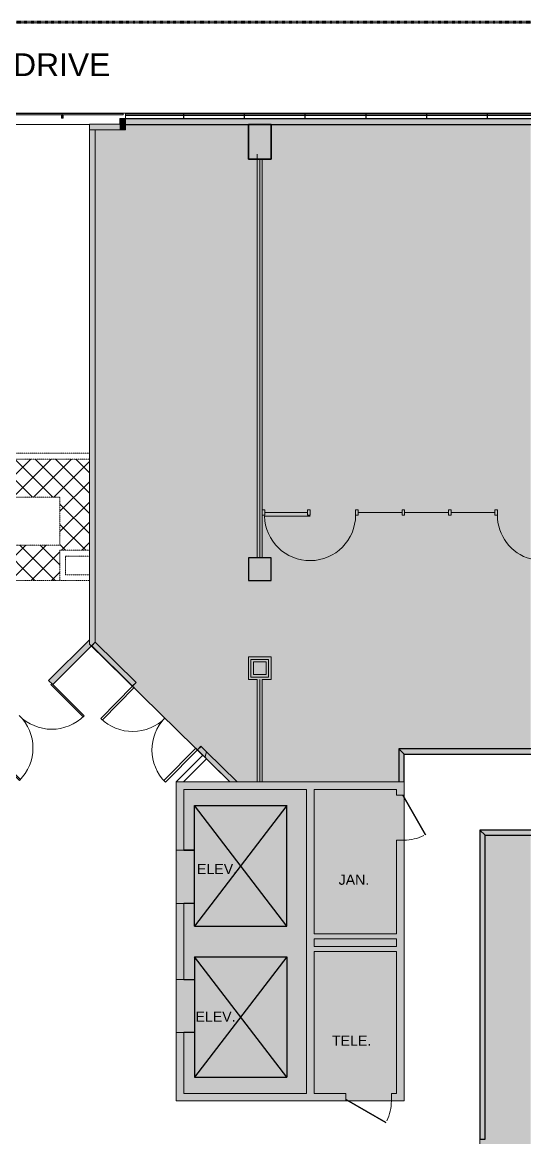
# Model space of a CAD drawing. Header units: inches. Extents: x 624 to 3494, y -709 to 770.
# Drawn here: x 3092 to 3494, y -113 to 768 of the extents above; entities that cross this region are included whole.
import ezdxf

# ---------------------------------------------------------------- set-up
doc = ezdxf.new("R2010")
doc.units = ezdxf.units.IN
doc.header["$MEASUREMENT"] = 0
for name, pattern in [('Demolished', [0.1875, 0.125, -0.0625]), ('IMPORT-bb$0$HIDDEN _2_', [0.09375, 0.0625, -0.03125]), ('IMPORT-dp$0$04', [0.5, 0.5, 0, 0, 0])]:
    doc.linetypes.add(name, pattern=pattern)
for name, color, linetype, lineweight in [('A-COLS', 52, 'Continuous', 13), ('A-DETL-GENF', 92, 'Continuous', 9), ('A-DETL-THIN', 151, 'Continuous', 9), ('A-DOOR', 31, 'Demolished', 9), ('A-GLAZ-CURT', 52, 'Continuous', 13), ('A-GLAZ-CWMG', 51, 'Continuous', 13), ('A-WALL', 113, 'Continuous', 13), ('A-WALL-PATT', 111, 'Continuous', 13), ('bb$0$A-0-DOOR-S', 7, 'Continuous', 9), ('bb$0$A-BBASE', 250, 'Continuous', 30), ('dp$0$A-0-DOOR-S', 7, 'Continuous', 9), ('dp$0$A-Door-exst', 7, 'Continuous', 9), ('dp$0$A-N-GLAS', 7, 'Continuous', 9), ('dp$0$A-N-MULL', 7, 'Continuous', 9), ('dp$0$A-Wall', 250, 'Continuous', 30), ('dp$0$A-WALL-CL04', 7, 'IMPORT-dp$0$04', 9), ('dp$0$A-WALL-EXST', 7, 'Continuous', 9), ('dp$0$A-Wall-Patt', 7, 'Continuous', 9), ('G-ANNO-TEXT', 231, 'Continuous', 9), ('Q-CASE', 31, 'Demolished', 9)]:
    doc.layers.add(name, color=color, linetype=linetype, lineweight=lineweight)
doc.styles.add('Arial', font='arial.ttf', dxfattribs={"height": 8.0064})
doc.styles.add('Swis721 Lt BT_1', font='swissl.ttf', dxfattribs={"height": 18})

# ---------------------------------------------------------------- blocks, each defined once
blk = doc.blocks.new('1951 Kidwell_Linked_dwg_bb$0$CS_SNG30-7240415-5TH FLOOR DEMOLITION')
at = {"layer": 'bb$0$A-0-DOOR-S'}
blk.add_arc((596, -84), 36, 334.23067, 0, dxfattribs=at)
at = {"layer": 'bb$0$A-BBASE'}
for p, q in [((596.56, -83.03), (627.74, -101.03)), ((627.74, -101.03), (596.56, -83.03))]:
    blk.add_line(p, q, dxfattribs=at)
blk = doc.blocks.new('1951 Kidwell_Linked_dwg_bb$0$CS_SNG30-7240417-5TH FLOOR DEMOLITION')
at = {"layer": 'bb$0$A-0-DOOR-S'}
blk.add_arc((642, 158), 36, 270, 295.76933, dxfattribs=at)
at = {"layer": 'bb$0$A-BBASE'}
for p, q in [((641.03, 157.44), (659.03, 126.26)), ((659.03, 126.26), (641.03, 157.44))]:
    blk.add_line(p, q, dxfattribs=at)
blk = doc.blocks.new('1951 Kidwell_Linked_dwg_bb-7240425-5TH FLOOR DEMOLITION')
at = {"layer": 'bb$0$A-BBASE'}
for points in [[(537, 660), (537, 687.25), (519, 687.25), (519, 660)], [(537, 327), (537, 345), (519, 345), (519, 327)]]:
    blk.add_hatch(color=256, dxfattribs=at).paths.add_polyline_path(points, flags=0)
at = {"layer": 'bb$0$A-BBASE', "color": 10, "linetype": 'IMPORT-bb$0$HIDDEN _2_', "lineweight": 70}
blk.add_line((-62, 768), (742.08, 768), dxfattribs=at)
at = {"layer": 'bb$0$A-BBASE'}
for p, q in [((742.08, 696), (422, 696)), ((422, 694.75), (742.08, 694.75)), ((422, 692), (742.08, 692)), ((422, 687.25), (742.08, 687.25)), ((468, 692), (468, 696)), ((516, 692), (516, 696)), ((537, 687.25), (519, 687.25)), ((519, 687.25), (519, 660)), ((537, 660), (537, 687.25)), ((564, 692), (564, 696)), ((612, 692), (612, 696)), ((660, 692), (660, 696)), ((708, 692), (708, 696)), ((519, 660), (537, 660)), ((537, 345), (519, 345)), ((519, 345), (519, 327)), ((537, 327), (537, 345)), ((519, 327), (537, 327)), ((476.38, 114), (468, 114)), ((476.38, 72), (468, 72)), ((549.42, 29.82), (476.38, -65.3)), ((468, 12), (476.38, 12)), ((476.38, -30), (468, -30))]:
    blk.add_line(p, q, dxfattribs=at)
at = {"layer": 'bb$0$A-BBASE', "flags": 128}
for points in [[(537, 687.25), (537, 660), (519, 660), (519, 687.25)], [(549.42, 54.18), (549.42, 149.3), (476.38, 54.18), (476.38, 149.3)], [(476.38, 54.18), (549.42, 54.18), (476.38, 149.3), (549.42, 149.3)], [(476.38, 29.82), (549.42, 29.82), (549.42, -65.3), (476.38, 29.82), (476.38, -65.3), (549.42, -65.3)]]:
    blk.add_lwpolyline(points, dxfattribs=at)
blk.add_lwpolyline([(537, 327), (537, 345), (519, 345), (519, 327)], close=True, dxfattribs=at)
for name in ['1951 Kidwell_Linked_dwg_bb$0$CS_SNG30-7240417-5TH FLOOR DEMOLITION', '1951 Kidwell_Linked_dwg_bb$0$CS_SNG30-7240415-5TH FLOOR DEMOLITION']:
    blk.add_blockref(name, (0, 0))
at = {"layer": 'bb$0$A-BBASE', "color": 7, "char_height": 8.006, "attachment_point": 2, "line_spacing_factor": 0.941778, "style": 'Arial'}
for s, insert, width in [('ELEV.', (494.25, 103.28), 37.9344), ('JAN.', (602.42, 94.73), 28.9164), ('ELEV.', (493.02, -13.42), 37.9344), ('TELE.', (600.62, -32.34), 37.1502)]:
    blk.add_mtext(s, dxfattribs=dict(at, insert=insert, width=width))
blk = doc.blocks.new('1951 Kidwell_Linked_dwg_dp$0$CS_SG180-7240435-5TH FLOOR DEMOLITION')
at = {"layer": 'dp$0$A-0-DOOR-S'}
blk.add_arc((567.69, 378.78), 36.01, 181.3504, 359.99241, dxfattribs=at)
at = {"layer": 'dp$0$A-Door-exst'}
for p, q in [((567.69, 377.93), (531.69, 377.93)), ((531.69, 377.93), (567.69, 377.93))]:
    blk.add_line(p, q, dxfattribs=at)
blk = doc.blocks.new('1951 Kidwell_Linked_dwg_dp$0$CS_SG180-7240436-5TH FLOOR DEMOLITION')
at = {"layer": 'dp$0$A-0-DOOR-S'}
blk.add_arc((751.73, 378.78), 36.01, 180.00759, 254.43275, dxfattribs=at)
blk = doc.blocks.new('1951 Kidwell_Linked_dwg_bb$0$CS_SNG30-7240445-5TH FLOOR DEMOLITION')
at = {"layer": 'bb$0$A-0-DOOR-S'}
blk.add_arc((596, -84), 36, 334.23067, 0, dxfattribs=at)
at = {"layer": 'bb$0$A-BBASE'}
for p, q in [((596.56, -83.03), (627.74, -101.03)), ((627.74, -101.03), (596.56, -83.03))]:
    blk.add_line(p, q, dxfattribs=at)
blk = doc.blocks.new('1951 Kidwell_Linked_dwg_bb$0$CS_SNG30-7240447-5TH FLOOR DEMOLITION')
at = {"layer": 'bb$0$A-0-DOOR-S'}
blk.add_arc((642, 158), 36, 270, 295.76933, dxfattribs=at)
at = {"layer": 'bb$0$A-BBASE'}
for p, q in [((641.03, 157.44), (659.03, 126.26)), ((659.03, 126.26), (641.03, 157.44))]:
    blk.add_line(p, q, dxfattribs=at)
blk = doc.blocks.new('1951 Kidwell_Linked_dwg-6963106-5TH FLOOR DEMOLITION')
at = {"layer": 'bb$0$A-BBASE'}
for points in [[(537, 660), (537, 687.25), (519, 687.25), (519, 660)], [(537, 327), (537, 345), (519, 345), (519, 327)]]:
    blk.add_hatch(color=256, dxfattribs=at).paths.add_polyline_path(points, flags=0)
at = {"layer": 'bb$0$A-BBASE', "color": 10, "linetype": 'IMPORT-bb$0$HIDDEN _2_', "lineweight": 70}
blk.add_line((-62, 768), (742.08, 768), dxfattribs=at)
at = {"layer": 'bb$0$A-BBASE'}
for p, q in [((422, 696), (742.08, 696)), ((422, 694.75), (742.08, 694.75)), ((422, 692), (742.08, 692)), ((422, 687.25), (742.08, 687.25)), ((468, 692), (468, 696)), ((516, 692), (516, 696)), ((537, 687.25), (519, 687.25)), ((519, 687.25), (519, 660)), ((537, 660), (537, 687.25)), ((564, 692), (564, 696)), ((612, 692), (612, 696)), ((660, 692), (660, 696)), ((708, 692), (708, 696)), ((519, 660), (537, 660)), ((537, 345), (519, 345)), ((519, 345), (519, 327)), ((537, 327), (537, 345)), ((519, 327), (537, 327)), ((468, 114), (476.38, 114)), ((476.38, 72), (468, 72)), ((549.42, 29.82), (476.38, -65.3)), ((468, 12), (476.38, 12)), ((476.38, -30), (468, -30))]:
    blk.add_line(p, q, dxfattribs=at)
at = {"layer": 'bb$0$A-BBASE', "flags": 128}
for points in [[(537, 687.25), (537, 660), (519, 660), (519, 687.25)], [(476.38, 54.18), (549.42, 54.18), (549.42, 149.3), (476.38, 54.18), (476.38, 149.3)], [(549.42, 54.18), (476.38, 149.3), (549.42, 149.3)], [(476.38, 29.82), (549.42, 29.82), (549.42, -65.3), (476.38, 29.82), (476.38, -65.3), (549.42, -65.3)]]:
    blk.add_lwpolyline(points, dxfattribs=at)
blk.add_lwpolyline([(537, 327), (537, 345), (519, 345), (519, 327)], close=True, dxfattribs=at)
at = {"layer": 'dp$0$A-Door-exst', "flags": 128}
for points in [[(427.56, 243.69), (428.81, 242.46), (403.63, 216.9), (402.38, 218.13)], [(430.37, 246.54), (430.28, 246.63), (427.47, 243.78), (427.56, 243.69)], [(478.67, 193.33), (477.42, 194.56), (452.25, 169.01), (453.49, 167.78)], [(481.48, 196.18), (481.57, 196.09), (478.76, 193.25), (478.67, 193.33)]]:
    blk.add_lwpolyline(points, close=True, dxfattribs=at)
at = {"layer": 'dp$0$A-Door-exst'}
for centre, start, end in [((427.56, 243.69), 225.42663, 315.42663), ((478.67, 193.33), 135.42663, 225.42663)]:
    blk.add_arc(centre, 35.88, start, end, dxfattribs=at)
at = {"layer": 'dp$0$A-N-GLAS'}
for p, q in [((532.01, 380.78), (565.69, 380.78)), ((605.69, 380.78), (640.43, 380.78)), ((642.43, 380.78), (677.18, 380.78)), ((679.18, 380.78), (713.72, 380.78))]:
    blk.add_line(p, q, dxfattribs=at)
at = {"layer": 'dp$0$A-N-MULL', "flags": 128}
for points in [[(530.01, 382.78), (532.01, 382.78), (532.01, 378.78), (530.01, 378.78)], [(565.69, 382.78), (567.69, 382.78), (567.69, 378.78), (565.69, 378.78)], [(603.69, 382.78), (605.69, 382.78), (605.69, 378.78), (603.69, 378.78)], [(640.43, 382.78), (642.43, 382.78), (642.43, 378.78), (640.43, 378.78)], [(677.18, 382.78), (679.18, 382.78), (679.18, 378.78), (677.18, 378.78)], [(713.72, 382.78), (715.72, 382.78), (715.72, 378.78), (713.72, 378.78)]]:
    blk.add_lwpolyline(points, close=True, dxfattribs=at)
at = {"layer": 'dp$0$A-Wall'}
for p, q in [((483.03, 189.03), (462, 168)), ((467.66, 168), (485.86, 186.21)), ((742.08, 130), (702, 130))]:
    blk.add_line(p, q, dxfattribs=at)
at = {"layer": 'dp$0$A-Wall', "flags": 128}
for points in [[(742.08, 194), (638, 194), (638, 168)], [(642, 168), (642, 190), (742.08, 190)], [(702, 130), (702, -114.13), (706, -114.13), (706, 126), (742.08, 126)]]:
    blk.add_lwpolyline(points, dxfattribs=at)
at = {"layer": 'dp$0$A-WALL-CL04'}
for p, q in [((528.01, 659.78), (528.01, 344.78)), ((528.01, 344.78), (528.01, 659.78)), ((535.01, 264.78), (521.01, 264.78)), ((535.01, 264.78), (521.01, 264.78)), ((521.01, 264.78), (521.01, 250.78)), ((521.01, 264.78), (521.01, 250.78)), ((535.01, 250.78), (535.01, 264.78)), ((535.01, 264.78), (535.01, 250.78)), ((535.01, 250.78), (521.01, 250.78)), ((535.01, 250.78), (521.01, 250.78)), ((528.01, 168), (528.01, 248.78)), ((528.01, 248.78), (528.01, 168))]:
    blk.add_line(p, q, dxfattribs=at)
at = {"layer": 'dp$0$A-WALL-EXST'}
for p, q in [((526.01, 663.78), (526.01, 344.78)), ((526.01, 344.78), (526.01, 663.78)), ((530.01, 659.78), (530.01, 344.78)), ((530.01, 344.78), (530.01, 659.78)), ((537.01, 266.78), (519.01, 266.78)), ((537.01, 266.78), (519.01, 266.78)), ((519.01, 266.78), (519.01, 248.78)), ((519.01, 266.78), (519.01, 248.78)), ((537.01, 248.78), (537.01, 266.78)), ((537.01, 248.78), (537.01, 266.78)), ((533.01, 262.78), (523.01, 262.78)), ((533.01, 262.78), (523.01, 262.78)), ((523.01, 262.78), (523.01, 252.78)), ((523.01, 262.78), (523.01, 252.78)), ((533.01, 252.78), (533.01, 262.78)), ((533.01, 262.78), (533.01, 252.78)), ((526.01, 248.78), (519.01, 248.78)), ((526.01, 248.78), (519.01, 248.78)), ((533.01, 252.78), (523.01, 252.78)), ((533.01, 252.78), (523.01, 252.78)), ((526.01, 168), (526.01, 248.78)), ((526.01, 248.78), (526.01, 168)), ((537.01, 248.78), (530.01, 248.78)), ((530.01, 248.78), (530.01, 168)), ((530.01, 248.78), (537.01, 248.78)), ((530.01, 248.78), (530.01, 168)), ((483.03, 189.03), (462, 168))]:
    blk.add_line(p, q, dxfattribs=at)
at = {"layer": 'dp$0$A-WALL-EXST', "flags": 128}
blk.add_lwpolyline([(398, 278.43), (395.19, 275.58), (427.56, 243.69), (430.37, 246.54)], close=True, dxfattribs=at)
for points in [[(510.08, 168), (485.84, 191.88), (481.48, 196.18), (478.67, 193.33), (483.03, 189.03), (485.86, 186.21)], [(467.66, 168), (485.88, 186.23), (504.38, 168)]]:
    blk.add_lwpolyline(points, dxfattribs=at)
at = {"layer": 'dp$0$A-Wall-Patt'}
for p, q in [((395.19, 275.58), (398, 278.43)), ((430.37, 246.54), (427.56, 243.69))]:
    blk.add_line(p, q, dxfattribs=at)
at = {"layer": 'dp$0$A-Wall-Patt', "flags": 128}
for points in [[(478.67, 193.33), (479.02, 193.68), (481.48, 196.18)], [(485.88, 186.23), (484.8, 187.98), (485.84, 191.88), (484.8, 187.98), (483.03, 189.03), (485.86, 186.21), (484.8, 187.98), (483.03, 189.03)]]:
    blk.add_lwpolyline(points, dxfattribs=at)
for points in [[(642, 190), (638, 194)], [(702, 130), (706, 126)]]:
    blk.add_lwpolyline(points, close=True, dxfattribs=at)
for name in ['1951 Kidwell_Linked_dwg_bb-7240425-5TH FLOOR DEMOLITION', '1951 Kidwell_Linked_dwg_dp$0$CS_SG180-7240435-5TH FLOOR DEMOLITION', '1951 Kidwell_Linked_dwg_dp$0$CS_SG180-7240436-5TH FLOOR DEMOLITION', '1951 Kidwell_Linked_dwg_bb$0$CS_SNG30-7240447-5TH FLOOR DEMOLITION', '1951 Kidwell_Linked_dwg_bb$0$CS_SNG30-7240445-5TH FLOOR DEMOLITION']:
    blk.add_blockref(name, (0, 0))
at = {"layer": 'bb$0$A-BBASE', "color": 7, "char_height": 8.006, "attachment_point": 2, "line_spacing_factor": 0.941778, "style": 'Arial'}
for s, insert, width in [('ELEV.', (494.25, 103.28), 37.9344), ('JAN.', (602.42, 94.73), 28.9164), ('ELEV.', (493.02, -13.42), 37.9344), ('TELE.', (600.62, -32.34), 37.1502)]:
    blk.add_mtext(s, dxfattribs=dict(at, insert=insert, width=width))
blk = doc.blocks.new('Door - Glass Double - Full Rail - Short Pull-7298233-5TH FLOOR DEMOLITION')
at = {"layer": 'A-DOOR', "color": 8, "linetype": 'Continuous', "lineweight": 20}
for p, q in [((-36, 37.26), (-35, 37.26)), ((-36, 2.31), (-36, 37.26)), ((-35, 37.26), (-35, 1.26)), ((35, 37.26), (35, 1.26)), ((36, 37.26), (35, 37.26)), ((36, 2.31), (36, 37.26)), ((-35, 1.26), (-36, 1.26)), ((35, 1.26), (36, 1.26))]:
    blk.add_line(p, q, dxfattribs=at)
at = {"layer": 'A-DOOR', "linetype": 'Continuous'}
for centre, start, end in [((-36, 1.26), 359.5, 90), ((36, 1.26), 90, 180.5)]:
    blk.add_arc(centre, 36, start, end, dxfattribs=at)
blk = doc.blocks.new('Casework 4 - Casework 1-6962885-5TH FLOOR DEMOLITION')
at = {"layer": 'Q-CASE'}
h = blk.add_hatch(dxfattribs=at)
h.set_pattern_fill('FP_2', style=0, pattern_type=2)
h.set_pattern_definition([(45, (0, 0), (-8.01223, 8.01223), []), (135, (0, 0), (-8.01223, -8.01223), [])])
h.paths.add_polyline_path([(370, 327), (370, 351), (393.375, 351), (393.375, 423), (273, 423), (273, 393), (370, 393), (370, 355), (273, 355), (273, 327)], flags=0)
at = {"layer": 'Q-CASE', "color": 7}
for p, q in [((273, 393), (370, 393)), ((370, 393), (370, 355)), ((370, 355), (273, 355)), ((273, 355), (273, 345)), ((273, 327), (370, 327))]:
    blk.add_line(p, q, dxfattribs=at)
blk = doc.blocks.new('System Panel - Glazed-7347563-5TH FLOOR DEMOLITION')
at = {"layer": 'A-GLAZ-CURT', "lineweight": 9}
blk.add_hatch(color=7, dxfattribs=at).paths.add_polyline_path([(-24, 0.75), (24, 0.75), (24, 1.75), (-24, 1.75), (-24, 1.59)], flags=0)
at = {"layer": 'A-GLAZ-CURT', "color": 8, "lineweight": 20}
for p, q in [((24, 1.75), (-24, 1.75)), ((-24, 1.75), (-24, 0.75)), ((-24, 0.75), (24, 0.75)), ((24, 0.75), (24, 1.75))]:
    blk.add_line(p, q, dxfattribs=at)
blk = doc.blocks.new('System Panel - Glazed-7354887-5TH FLOOR DEMOLITION')
at = {"layer": 'A-GLAZ-CURT', "lineweight": 9}
blk.add_hatch(color=7, dxfattribs=at).paths.add_polyline_path([(21.39, 0.75), (24.01, 0.75), (24.01, 1.75), (-24.01, 1.75), (-24.01, 0.75), (2.01, 0.75)], flags=0)
at = {"layer": 'A-GLAZ-CURT', "color": 8, "lineweight": 20}
for p, q in [((24.01, 1.75), (-24.01, 1.75)), ((-24.01, 1.75), (-24.01, 0.75)), ((-24.01, 0.75), (24.01, 0.75)), ((24.01, 0.75), (24.01, 1.75))]:
    blk.add_line(p, q, dxfattribs=at)
blk = doc.blocks.new('Rectangular Mullion - 1_5_ x 2_5_ rectangular-7354297-5TH FLOOR DEMOLITION')
at = {"layer": 'A-GLAZ-CWMG', "lineweight": 9}
blk.add_hatch(color=7, dxfattribs=at).paths.add_polyline_path([(0, 1.75), (0.75, 1.75), (0.75, -0.75), (-0.75, -0.75), (-0.75, 1.75)], flags=0)
at = {"layer": 'A-GLAZ-CWMG', "color": 8, "lineweight": 20}
for p, q in [((-0.75, 1.75), (0.75, 1.75)), ((-0.75, -0.75), (-0.75, 1.75)), ((0.75, 1.75), (0.75, -0.75)), ((0.75, -0.75), (-0.75, -0.75))]:
    blk.add_line(p, q, dxfattribs=at)

msp = doc.modelspace()

# ---------------------------------------------------------------- hatches: boundary and pattern name
at = {"layer": 'A-COLS', "lineweight": 9}
h = msp.add_hatch(color=7, dxfattribs=at)
h.paths.add_polyline_path([(3147.91, -709), (3147.91, -438.89), (3099.25, -390.23), (3095, -394.47), (3143.41, -442.87), (3143.41, -698.14), (2802.52, -357.25), (3057.79, -357.25), (3069.55, -369.01), (3073.79, -364.77), (3070.96, -361.94), (3095.91, -337), (3095.91, -202), (3089.91, -202), (3089.91, -212), (3069.91, -212), (3069.91, -351.25), (2925.91, -351.25), (2925.91, -186), (3020.41, -186), (3020.41, -162), (3089.91, -162), (3089.91, -166), (3095.91, -166), (3095.91, -156), (2901.91, -156), (2901.91, -351.25), (2798.91, -351.25), (2798.91, -360), (3004.82, -565.91)], flags=0)
h.paths.add_polyline_path([(3221.27, -365.52), (3229.54, -357.25), (3493.99, -357.25), (3493.99, -351.25), (3393.91, -351.25), (3393.91, -156), (3199.91, -156), (3199.91, -166), (3205.91, -166), (3205.91, -162), (3268.91, -162), (3268.91, -186), (3369.91, -186), (3369.91, -351.25), (3225.91, -351.25), (3225.91, -208), (3205.91, -208), (3205.91, -202), (3199.91, -202), (3199.91, -344.16), (3218.83, -363.09)], flags=0)
h.paths.add_polyline_path([(3373.91, -351.25), (3373.91, -182), (3272.91, -182), (3272.91, -162), (3387.91, -162), (3387.91, -351.25)], flags=0)
h.paths.add_polyline_path([(3221.91, -351.25), (3215.48, -351.25), (3205.91, -341.68), (3205.91, -212), (3221.91, -212), (3221.91, -337.61)], flags=0)
h.paths.add_polyline_path([(2921.91, -351.25), (2907.91, -351.25), (2907.91, -162), (2981.91, -162), (2981.91, -182), (2921.91, -182), (2921.91, -351.07)], flags=0)
h.paths.add_polyline_path([(3073.91, -350.51), (3073.91, -216), (3089.91, -216), (3089.91, -334.51), (3086.81, -337.61)], flags=0)
h.paths.add_polyline_path([(3016.41, -182), (2985.91, -182), (2985.91, -162), (3016.41, -162)], flags=0)
h.paths.add_polyline_path([(3383.91, -84), (3393.91, -84), (3393.91, 122), (3387.91, 122), (3387.91, 48), (3322.91, 48), (3322.91, 162), (3387.91, 162), (3387.91, 157.44), (3393.91, 157.44), (3393.91, 168), (3213.91, 168), (3213.91, 114), (3219.91, 114), (3219.91, 162), (3316.91, 162), (3316.91, -78), (3219.91, -78), (3219.91, -30), (3213.91, -30), (3213.91, -84), (3347.91, -84), (3347.91, -78), (3322.91, -78), (3322.91, 34), (3387.91, 34), (3387.91, -78), (3383.91, -78)], flags=0)
h.paths.add_polyline_path([(2972.91, -84), (3081.91, -84), (3081.91, -30), (3075.91, -30), (3075.91, -78), (2978.91, -78), (2978.91, 162), (3075.91, 162), (3075.91, 114), (3081.91, 114), (3081.91, 168), (2901.91, 168), (2901.91, 156), (2907.91, 156), (2907.91, 162), (2972.91, 162), (2972.91, 114), (2907.91, 114), (2907.91, 120), (2901.91, 120), (2901.91, -84), (2911.91, -84), (2911.91, -78), (2907.91, -78), (2907.91, 42), (2972.91, 42), (2972.91, -78), (2947.91, -78), (2947.91, -84)], flags=0)
h.paths.add_polyline_path([(3081.91, 12), (3081.91, 72), (3075.91, 72), (3075.91, 12)], flags=0)
h.paths.add_polyline_path([(3213.91, 12), (3219.91, 12), (3219.91, 72), (3213.91, 72), (3213.91, 67.3)], flags=0)
h.paths.add_polyline_path([(3387.91, 38), (3322.91, 38), (3322.91, 44), (3387.91, 44)], flags=0)
h.paths.add_polyline_path([(2907.91, 48), (2907.91, 108), (2972.91, 108), (2972.91, 48), (2947.91, 48)], flags=0)
at = {"layer": 'A-DETL-GENF'}
h = msp.add_hatch(color=9, dxfattribs=at)
h.paths.add_polyline_path([(3493.99, -351.25), (3493.99, 130), (3453.91, 130), (3453.91, -156), (3393.91, -156), (3393.91, -351.25), (3453.91, -351.25)], flags=0)
h.paths.add_polyline_path([(3322.91, 168), (3393.91, 168), (3393.91, 190), (3493.99, 190), (3493.99, 692), (3173.91, 692), (3173.91, 683), (3149.91, 683), (3149.91, 278.43), (3146.77, 275.29), (3256.29, 168), (3316.91, 168)], flags=0)
h = msp.add_hatch(color=9, dxfattribs=at)
h.paths.add_polyline_path([(3143.41, -698.14), (3143.41, -442.87), (3095, -394.47), (3099.25, -390.23), (3073.79, -364.77), (3069.55, -369.01), (3057.79, -357.25), (2802.52, -357.25), (3133.9, -688.63)], flags=0)
h.paths.add_polyline_path([(3240.65, -351.25), (3369.91, -351.25), (3369.91, -186), (3268.91, -186), (3268.91, -162), (3205.91, -162), (3205.91, -166), (3199.91, -166), (3199.91, -202), (3205.91, -202), (3205.91, -208), (3225.91, -208), (3225.91, -351.25), (3239.68, -351.25)], flags=0)
h.paths.add_polyline_path([(3373.91, -351.25), (3387.91, -351.25), (3387.91, -162), (3317.91, -162), (3317.91, -182), (3373.91, -182), (3373.91, -350.48)], flags=0)
h.paths.add_polyline_path([(3065.97, -351.25), (3069.91, -351.25), (3069.91, -212), (3089.91, -212), (3089.91, -202), (3095.91, -202), (3095.91, -166), (3089.91, -166), (3089.91, -162), (3020.41, -162), (3020.41, -186), (2925.91, -186), (2925.91, -351.25), (3060.27, -351.25)], flags=0)
h.paths.add_polyline_path([(3215.48, -351.25), (3221.91, -351.25), (3221.91, -212), (3205.91, -212), (3205.91, -341.68), (3208.39, -344.16)], flags=0)
h.paths.add_polyline_path([(2921.91, -351.25), (2921.91, -182), (2981.91, -182), (2981.91, -162), (2907.91, -162), (2907.91, -351.25)], flags=0)
h.paths.add_polyline_path([(3073.91, -350.51), (3089.91, -334.51), (3089.91, -216), (3073.91, -216), (3073.91, -338.62)], flags=0)
h.paths.add_polyline_path([(3272.91, -182), (3313.91, -182), (3313.91, -162), (3272.91, -162)], flags=0)
h.paths.add_polyline_path([(3016.41, -182), (3016.41, -162), (2985.91, -162), (2985.91, -182), (3004.82, -182)], flags=0)
h.paths.add_polyline_path([(3347.91, -84), (3383.91, -84), (3383.91, -78), (3387.91, -78), (3387.91, 34), (3322.91, 34), (3322.91, -78), (3347.91, -78)], flags=0)
h.paths.add_polyline_path([(2947.91, -84), (2947.91, -78), (2972.91, -78), (2972.91, 42), (2907.91, 42), (2907.91, -78), (2911.91, -78), (2911.91, -84)], flags=0)
h.paths.add_polyline_path([(3219.91, -78), (3316.91, -78), (3316.91, 162), (3219.91, 162), (3219.91, 114), (3213.91, 114), (3213.91, 72), (3219.91, 72), (3219.91, 12), (3213.91, 12), (3213.91, -30), (3219.91, -30), (3219.91, -75.6)], flags=0)
h.paths.add_polyline_path([(3075.91, -78), (3075.91, -30), (3081.91, -30), (3081.91, 12), (3075.91, 12), (3075.91, 72), (3081.91, 72), (3081.91, 114), (3075.91, 114), (3075.91, 162), (2978.91, 162), (2978.91, -78), (3004.82, -78)], flags=0)
h.paths.add_polyline_path([(3387.91, 38), (3387.91, 44), (3322.91, 44), (3322.91, 38), (3347.91, 38)], flags=0)
h.paths.add_polyline_path([(3387.91, 48), (3387.91, 122), (3393.91, 122), (3393.91, 157.44), (3387.91, 157.44), (3387.91, 162), (3322.91, 162), (3322.91, 48), (3347.91, 48)], flags=0)
h.paths.add_polyline_path([(2972.61, 48), (2972.91, 48), (2972.91, 108), (2907.91, 108), (2907.91, 48), (2947.91, 48)], flags=0)
h.paths.add_polyline_path([(2907.91, 114), (2972.91, 114), (2972.91, 162), (2907.91, 162), (2907.91, 156), (2901.91, 156), (2901.91, 120), (2907.91, 120)], flags=0)
h.paths.add_polyline_path([(2357.03, 210.62), (2452.91, 210.62), (2452.91, 333), (2232.91, 333), (2232.91, 327), (2228.91, 327), (2228.91, 210.62), (2352.41, 210.62)], flags=0)
at = {"layer": 'A-WALL-PATT', "lineweight": 9}
for points in [[(3145.28, 280.34), (3149.91, 284.97), (3149.91, 687.62), (3145.28, 687.62), (3145.28, 284.97)], [(3169.28, 683), (3169.28, 687.62), (3149.91, 687.62), (3149.91, 683)], [(3169.28, 683), (3173.91, 683), (3173.91, 692), (3169.28, 692), (3169.28, 687.25)]]:
    msp.add_hatch(color=7, dxfattribs=at).paths.add_polyline_path(points, flags=0)
h = msp.add_hatch(color=7, dxfattribs=at)
h.paths.add_polyline_path([(3039.48, 168), (3065.42, 193.94), (3062.15, 197.21), (3032.98, 168)], flags=0)
h.paths.add_polyline_path([(3116.33, 244.85), (3149.91, 278.43), (3149.91, 284.97), (3113.06, 248.12)], flags=0)

# ---------------------------------------------------------------- linework, layer by layer
at = {"layer": 'A-COLS', "color": 8, "lineweight": 20}
for p, q in [((3393.91, 168), (3213.91, 168)), ((3213.91, 168), (3213.91, 114)), ((3393.91, 157.44), (3393.91, 168)), ((3219.91, 114), (3219.91, 162)), ((3219.91, 162), (3316.91, 162)), ((3316.91, 162), (3316.91, -78)), ((3322.91, 48), (3322.91, 162)), ((3322.91, 162), (3387.91, 162)), ((3387.91, 162), (3387.91, 157.44)), ((3387.91, 157.44), (3393.91, 157.44)), ((3393.91, 122), (3387.91, 122)), ((3387.91, 122), (3387.91, 48)), ((3393.91, -84), (3393.91, 122)), ((3213.91, 114), (3219.91, 114)), ((3219.91, 72), (3213.91, 72)), ((3213.91, 72), (3213.91, 12)), ((3219.91, 12), (3219.91, 72)), ((3387.91, 48), (3322.91, 48)), ((3322.91, 38), (3322.91, 44)), ((3322.91, 44), (3387.91, 44)), ((3387.91, 38), (3322.91, 38)), ((3387.91, 44), (3387.91, 38)), ((3322.91, -78), (3322.91, 34)), ((3322.91, 34), (3387.91, 34)), ((3387.91, 34), (3387.91, -78)), ((3213.91, 12), (3219.91, 12)), ((3219.91, -30), (3213.91, -30)), ((3213.91, -30), (3213.91, -84)), ((3219.91, -78), (3219.91, -30)), ((3316.91, -78), (3219.91, -78)), ((3347.91, -78), (3322.91, -78)), ((3347.91, -84), (3347.91, -78)), ((3387.91, -78), (3383.91, -78)), ((3383.91, -78), (3383.91, -84)), ((3213.91, -84), (3347.91, -84)), ((3383.91, -84), (3393.91, -84))]:
    msp.add_line(p, q, dxfattribs=at)
at = {"layer": 'A-DETL-THIN'}
for p, q in [((3493.99, 692), (3173.91, 692)), ((3173.91, 692), (3173.91, 683)), ((3145.28, 683), (3145.28, 276.74)), ((3173.91, 683), (3145.28, 683)), ((3145.28, 276.74), (3256.29, 168)), ((3393.91, 168), (3393.91, 190)), ((3393.91, 190), (3493.99, 190)), ((3393.91, 168), (3213.91, 168)), ((3213.91, 168), (3213.91, -84)), ((3256.29, 168), (3393.91, 168)), ((3393.91, -84), (3393.91, 168)), ((3493.99, 130), (3453.91, 130)), ((3453.91, 130), (3453.91, -156)), ((3213.91, -84), (3393.91, -84))]:
    msp.add_line(p, q, dxfattribs=at)
at = {"layer": 'A-WALL', "lineweight": 9}
for p, q in [((2762.01, 696.25), (3173.91, 696.25)), ((3173.91, 696.25), (3173.91, 692)), ((3145.28, 687.25), (3024.91, 687.25))]:
    msp.add_line(p, q, dxfattribs=at)
at = {"layer": 'A-WALL', "color": 8, "lineweight": 20}
for p, q in [((3145.28, 687.62), (3145.28, 427.63)), ((3169.28, 687.62), (3145.28, 687.62)), ((3173.91, 692), (3169.28, 692)), ((3169.28, 692), (3169.28, 687.62)), ((3173.91, 683), (3173.91, 692)), ((3149.91, 278.43), (3149.91, 683)), ((3149.91, 683), (3173.91, 683)), ((3145.28, 423), (3145.28, 351)), ((3145.28, 346.37), (3145.28, 331.62)), ((3145.28, 327), (3145.28, 280.34)), ((3145.28, 280.34), (3113.06, 248.12)), ((3116.33, 244.85), (3149.91, 278.43)), ((3113.06, 248.12), (3116.33, 244.85))]:
    msp.add_line(p, q, dxfattribs=at)
at = {"layer": 'A-WALL', "color": 50, "linetype": 'Demolished', "lineweight": 20}
for p, q in [((3145.28, 427.63), (3011.53, 427.63)), ((3024.91, 423), (3145.28, 423)), ((3145.28, 351), (3121.91, 351)), ((3121.91, 351), (3121.91, 327)), ((3126.53, 346.37), (3145.28, 346.37)), ((3126.53, 331.62), (3126.53, 346.37)), ((3121.91, 327), (3145.28, 327)), ((3145.28, 331.62), (3126.53, 331.62))]:
    msp.add_line(p, q, dxfattribs=at)

# ---------------------------------------------------------------- block references
at = {"layer": 'A-DOOR', "linetype": 'Continuous', "lineweight": 13, "rotation": 225}
msp.add_blockref('Door - Glass Double - Full Rail - Short Pull-7298233-5TH FLOOR DEMOLITION', (3089.24, 221.03), dxfattribs=at)
at = {"layer": 'A-GLAZ-CURT', "lineweight": 9}
for name, p in [('System Panel - Glazed-7347563-5TH FLOOR DEMOLITION', (3099.88, 694.12)), ('System Panel - Glazed-7354887-5TH FLOOR DEMOLITION', (3147.89, 694.12))]:
    msp.add_blockref(name, p, dxfattribs=at)
at = {"layer": 'A-GLAZ-CWMG', "lineweight": 9, "extrusion": (0, 0, -1), "rotation": 180}
msp.add_blockref('Rectangular Mullion - 1_5_ x 2_5_ rectangular-7354297-5TH FLOOR DEMOLITION', (-3123.88, 694.12), dxfattribs=at)
at = {"layer": 'dp$0$A-WALL-EXST', "color": 250, "lineweight": 30}
msp.add_blockref('1951 Kidwell_Linked_dwg-6963106-5TH FLOOR DEMOLITION', (2751.91, 0), dxfattribs=at)
at = {"layer": 'Q-CASE', "color": 7}
msp.add_blockref('Casework 4 - Casework 1-6962885-5TH FLOOR DEMOLITION', (2751.91, 0), dxfattribs=at)

# ---------------------------------------------------------------- texts
at = {"layer": 'G-ANNO-TEXT', "color": 9, "insert": (2967.64, 743.5), "char_height": 18, "width": 217.251, "attachment_point": 1, "style": 'Swis721 Lt BT_1'}
msp.add_mtext('KIDWELL DRIVE', dxfattribs=at)

doc.saveas('drawing.dxf')
